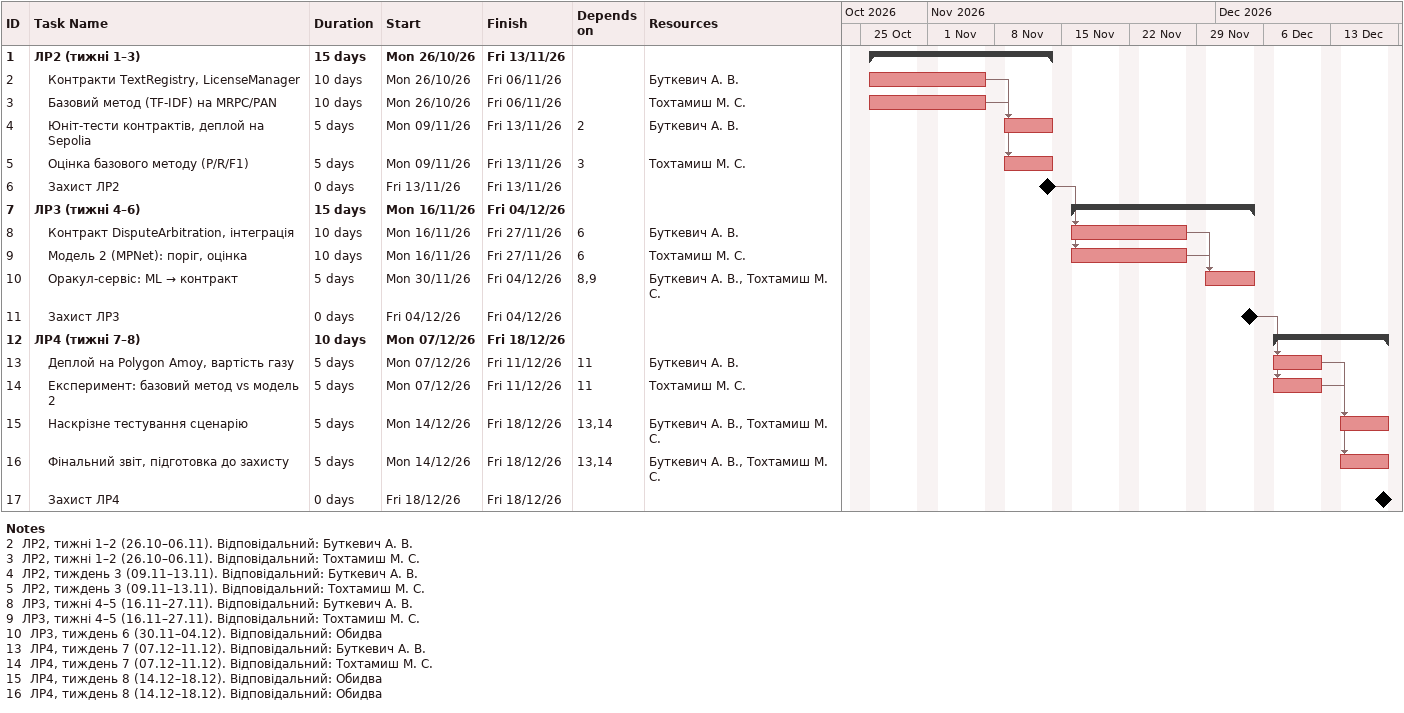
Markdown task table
| ID | Level | Task | Duration | Start | Finish | Predecessors | Resources |
|---|---|---|---|---|---|---|---|
| 1 | 1 | **ЛР2 (тижні 1–3)** | 15d | 2026-10-26 | 2026-11-13 |  |  |
| 2 | 2 | Контракти TextRegistry, LicenseManager | 10d | 2026-10-26 | 2026-11-06 |  | Буткевич А. В. |
| 3 | 2 | Базовий метод (TF-IDF) на MRPC/PAN | 10d | 2026-10-26 | 2026-11-06 |  | Тохтамиш М. С. |
| 4 | 2 | Юніт-тести контрактів, деплой на Sepolia | 5d | 2026-11-09 | 2026-11-13 | 2 | Буткевич А. В. |
| 5 | 2 | Оцінка базового методу (P/R/F1) | 5d | 2026-11-09 | 2026-11-13 | 3 | Тохтамиш М. С. |
| 6 | 2 | Захист ЛР2 | 0d | 2026-11-13 | 2026-11-13 |  |  |
| 7 | 1 | **ЛР3 (тижні 4–6)** | 15d | 2026-11-16 | 2026-12-04 |  |  |
| 8 | 2 | Контракт DisputeArbitration, інтеграція | 10d | 2026-11-16 | 2026-11-27 | 6 | Буткевич А. В. |
| 9 | 2 | Модель 2 (MPNet): поріг, оцінка | 10d | 2026-11-16 | 2026-11-27 | 6 | Тохтамиш М. С. |
| 10 | 2 | Оракул-сервіс: ML → контракт | 5d | 2026-11-30 | 2026-12-04 | 8, 9 | Буткевич А. В., Тохтамиш М. С. |
| 11 | 2 | Захист ЛР3 | 0d | 2026-12-04 | 2026-12-04 |  |  |
| 12 | 1 | **ЛР4 (тижні 7–8)** | 10d | 2026-12-07 | 2026-12-18 |  |  |
| 13 | 2 | Деплой на Polygon Amoy, вартість газу | 5d | 2026-12-07 | 2026-12-11 | 11 | Буткевич А. В. |
| 14 | 2 | Експеримент: базовий метод vs модель 2 | 5d | 2026-12-07 | 2026-12-11 | 11 | Тохтамиш М. С. |
| 15 | 2 | Наскрізне тестування сценарію | 5d | 2026-12-14 | 2026-12-18 | 13, 14 | Буткевич А. В., Тохтамиш М. С. |
| 16 | 2 | Фінальний звіт, підготовка до захисту | 5d | 2026-12-14 | 2026-12-18 | 13, 14 | Буткевич А. В., Тохтамиш М. С. |
| 17 | 2 | Захист ЛР4 | 0d | 2026-12-18 | 2026-12-18 |  |  |

Notes
- 2: ЛР2, тижні 1–2 (26.10–06.11). Відповідальний: Буткевич А. В.
- 3: ЛР2, тижні 1–2 (26.10–06.11). Відповідальний: Тохтамиш М. С.
- 4: ЛР2, тиждень 3 (09.11–13.11). Відповідальний: Буткевич А. В.
- 5: ЛР2, тиждень 3 (09.11–13.11). Відповідальний: Тохтамиш М. С.
- 8: ЛР3, тижні 4–5 (16.11–27.11). Відповідальний: Буткевич А. В.
- 9: ЛР3, тижні 4–5 (16.11–27.11). Відповідальний: Тохтамиш М. С.
- 10: ЛР3, тиждень 6 (30.11–04.12). Відповідальний: Обидва
- 13: ЛР4, тиждень 7 (07.12–11.12). Відповідальний: Буткевич А. В.
- 14: ЛР4, тиждень 7 (07.12–11.12). Відповідальний: Тохтамиш М. С.
- 15: ЛР4, тиждень 8 (14.12–18.12). Відповідальний: Обидва
- 16: ЛР4, тиждень 8 (14.12–18.12). Відповідальний: Обидва
